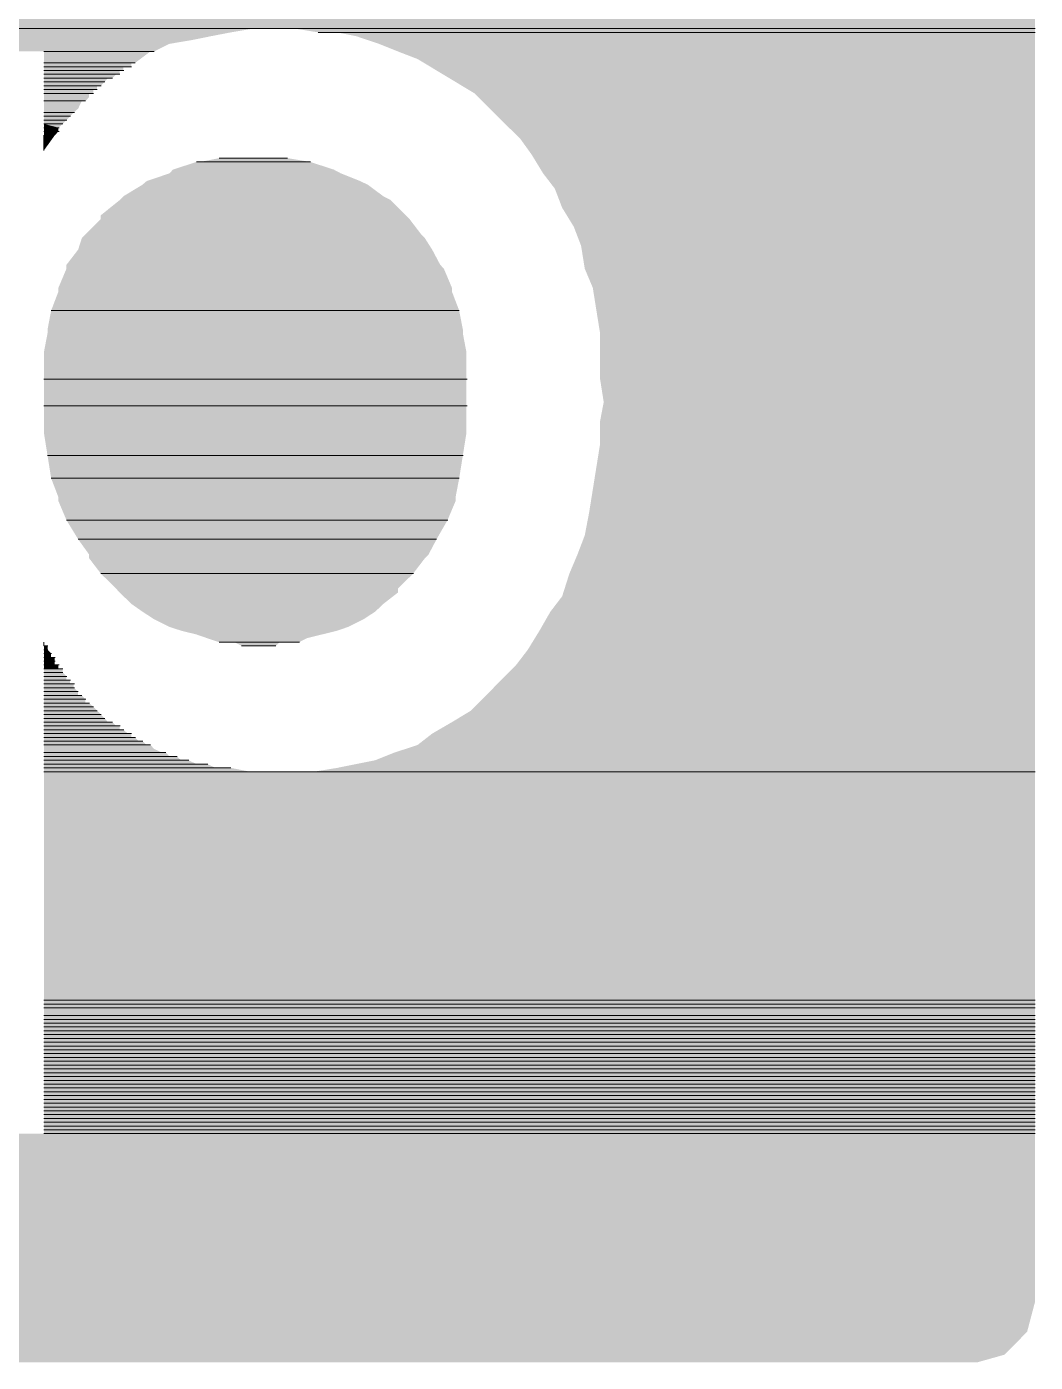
# Model space of a CAD drawing. Header units: inches. Extents: x 0.9 to 46, y 0.8 to 32.4.
# Drawn here: x 43.692 to 44.133, y 24.033 to 24.617 of the extents above; entities that cross this region are included whole.
import ezdxf

# ---------------------------------------------------------------- set-up
doc = ezdxf.new("R2010")
doc.units = ezdxf.units.IN
doc.header["$MEASUREMENT"] = 0
doc.layers.add('PDF_Geometry', color=7, linetype='Continuous')
doc.layers.add('PDF_Solid Fills', color=7, linetype='Continuous')

msp = doc.modelspace()

# ---------------------------------------------------------------- linework, layer by layer
at = {"layer": 'PDF_Geometry', "lineweight": 20}
for points in [[(43.45078, 24.61621), (43.79078, 24.61621)], [(43.45078, 24.61621), (43.79919, 24.61621), (43.7909, 24.61621)], [(43.79919, 24.61621), (44.13261, 24.61621)], [(43.79919, 24.61621), (44.13252, 24.61621)], [(43.81929, 24.61455), (44.13261, 24.61455)], [(43.81929, 24.61455), (44.13263, 24.61455)], [(43.69933, 24.60622), (43.74599, 24.60622)], [(43.69933, 24.60622), (43.74751, 24.60622), (43.74591, 24.60622)], [(43.69933, 24.60121), (43.73767, 24.60121)], [(43.69933, 24.60121), (43.73921, 24.60121), (43.73762, 24.60121)], [(43.69933, 24.60121), (43.73767, 24.60121)], [(43.69933, 24.60121), (43.73767, 24.60121)], [(43.69933, 24.59955), (43.73767, 24.59955)], [(43.69933, 24.59955), (43.73767, 24.59955)], [(43.69933, 24.59955), (43.736, 24.59955)], [(43.69933, 24.59955), (43.73762, 24.59955), (43.73602, 24.59955)], [(43.69933, 24.59955), (43.736, 24.59955)], [(43.69933, 24.59955), (43.736, 24.59955)], [(43.69933, 24.59955), (43.736, 24.59955)], [(43.69933, 24.59955), (43.736, 24.59955)], [(43.69933, 24.59955), (43.73433, 24.59955)], [(43.69933, 24.59955), (43.73602, 24.59955), (43.73411, 24.59955)], [(43.69933, 24.59789), (43.73433, 24.59789)], [(43.69933, 24.59789), (43.73433, 24.59789)], [(43.69933, 24.59789), (43.73267, 24.59789)], [(43.69933, 24.59789), (43.73411, 24.59789), (43.73251, 24.59789)], [(43.69933, 24.59789), (43.73267, 24.59789)], [(43.69933, 24.59789), (43.73267, 24.59789)], [(43.69933, 24.59789), (43.73267, 24.59789)], [(43.69933, 24.59789), (43.73267, 24.59789)], [(43.69933, 24.59624), (43.731, 24.59624)], [(43.69933, 24.59624), (43.73251, 24.59624), (43.73091, 24.59624)], [(43.69933, 24.59624), (43.731, 24.59624)], [(43.69933, 24.59624), (43.731, 24.59624)], [(43.69933, 24.59624), (43.731, 24.59624)], [(43.69933, 24.59624), (43.731, 24.59624)], [(43.69933, 24.59624), (43.731, 24.59624)], [(43.69933, 24.59624), (43.731, 24.59624)], [(43.69933, 24.59454), (43.72767, 24.59454)], [(43.69933, 24.59454), (43.72932, 24.59454), (43.72741, 24.59454)], [(43.69933, 24.59454), (43.72767, 24.59454)], [(43.69933, 24.59454), (43.72767, 24.59454)], [(43.69933, 24.59289), (43.726, 24.59289)], [(43.69933, 24.59289), (43.726, 24.59289)], [(43.69933, 24.59123), (43.72433, 24.59123)], [(43.69933, 24.59123), (43.72433, 24.59123)], [(43.69933, 24.59123), (43.72266, 24.59123)], [(43.69933, 24.59123), (43.72422, 24.59123), (43.72262, 24.59123)], [(43.69933, 24.58957), (43.721, 24.58957)], [(43.69933, 24.58957), (43.72262, 24.58957), (43.72103, 24.58957)], [(43.69933, 24.58788), (43.71933, 24.58788)], [(43.69933, 24.58788), (43.72103, 24.58788), (43.71911, 24.58788)], [(43.69933, 24.58456), (43.71599, 24.58456)], [(43.69933, 24.58456), (43.71751, 24.58456), (43.71592, 24.58456)], [(43.69933, 24.57955), (43.71267, 24.57955)], [(43.69933, 24.57955), (43.71267, 24.57955)], [(43.69933, 24.57789), (43.711, 24.57789)], [(43.69933, 24.57789), (43.711, 24.57789)], [(43.69933, 24.57623), (43.70934, 24.57623)], [(43.69933, 24.57623), (43.70934, 24.57623)], [(43.69933, 24.57623), (43.70934, 24.57623)], [(43.69933, 24.57623), (43.70934, 24.57623)], [(43.69933, 24.57454), (43.70767, 24.57454)], [(43.69933, 24.57454), (43.70767, 24.57454)], [(43.69933, 24.57454), (43.70767, 24.57454)], [(43.69933, 24.57454), (43.70767, 24.57454)], [(43.69933, 24.57288), (43.706, 24.57288)], [(43.69933, 24.57288), (43.706, 24.57288)], [(43.69933, 24.57122), (43.706, 24.57122)], [(43.69933, 24.57122), (43.706, 24.57122)], [(43.69933, 24.56289), (43.69933, 24.56956)], [(43.76761, 24.55788), (43.76601, 24.55788), (43.81579, 24.55788)], [(43.76761, 24.55788), (43.81594, 24.55788)], [(43.77909, 24.55954), (43.7759, 24.55954), (43.80589, 24.55954)], [(43.78579, 24.55954), (43.77909, 24.55954), (43.8043, 24.55954)], [(43.77909, 24.55954), (43.80589, 24.55954)], [(43.78579, 24.55954), (43.79579, 24.55954)], [(43.78579, 24.55954), (43.8043, 24.55954)], [(43.70252, 24.49289), (43.88084, 24.49289)], [(43.70252, 24.49289), (43.88084, 24.49289)], [(43.69933, 24.4629), (43.88433, 24.4629)], [(43.69933, 24.4629), (43.88433, 24.4629)], [(43.69933, 24.45122), (43.88433, 24.45122)], [(43.69933, 24.45122), (43.88433, 24.45122)], [(43.70093, 24.42956), (43.88259, 24.42956)], [(43.70093, 24.42956), (43.88259, 24.42956)], [(43.70252, 24.41954), (43.88084, 24.41954)], [(43.70252, 24.41954), (43.88084, 24.41954)], [(43.70922, 24.40123), (43.87588, 24.40123)], [(43.70922, 24.40123), (43.87588, 24.40123)], [(43.71432, 24.39287), (43.87099, 24.39287)], [(43.71432, 24.39287), (43.87099, 24.39287)], [(43.72422, 24.3779), (43.86089, 24.3779)], [(43.72422, 24.3779), (43.86089, 24.3779)], [(43.69933, 24.34622), (43.69933, 24.34789)], [(43.69933, 24.34622), (43.69933, 24.34789)], [(43.7759, 24.34788), (43.80238, 24.34788)], [(43.7759, 24.34788), (43.811, 24.34788), (43.80238, 24.34788)], [(43.69933, 24.34622), (43.701, 24.34622)], [(43.69933, 24.34622), (43.701, 24.34622)], [(43.69933, 24.34622), (43.701, 24.34622)], [(43.69933, 24.34622), (43.701, 24.34622)], [(43.69933, 24.34622), (43.701, 24.34622)], [(43.69933, 24.34622), (43.701, 24.34622)], [(43.69933, 24.34622), (43.701, 24.34622)], [(43.69933, 24.34622), (43.701, 24.34622)], [(43.69933, 24.34622), (43.701, 24.34622)], [(43.69933, 24.34622), (43.701, 24.34622)], [(43.69933, 24.34456), (43.701, 24.34456)], [(43.69933, 24.34456), (43.701, 24.34456)], [(43.69933, 24.34456), (43.701, 24.34456)], [(43.69933, 24.34456), (43.701, 24.34456)], [(43.69933, 24.34456), (43.701, 24.34456)], [(43.69933, 24.34456), (43.701, 24.34456)], [(43.69933, 24.34456), (43.701, 24.34456)], [(43.69933, 24.34456), (43.701, 24.34456)], [(43.69933, 24.3429), (43.70267, 24.3429)], [(43.69933, 24.3429), (43.70267, 24.3429)], [(43.69933, 24.3429), (43.70267, 24.3429)], [(43.69933, 24.3429), (43.70267, 24.3429)], [(43.69933, 24.3429), (43.70267, 24.3429)], [(43.69933, 24.3429), (43.70267, 24.3429)], [(43.69933, 24.3429), (43.70267, 24.3429)], [(43.69933, 24.3429), (43.70267, 24.3429)], [(43.69933, 24.34121), (43.70267, 24.34121)], [(43.69933, 24.34121), (43.70267, 24.34121)], [(43.69933, 24.34121), (43.70433, 24.34121)], [(43.69933, 24.34121), (43.70412, 24.34121)], [(43.69933, 24.34121), (43.70433, 24.34121)], [(43.69933, 24.34121), (43.70433, 24.34121)], [(43.78579, 24.34622), (43.796, 24.34622)], [(43.78579, 24.34622), (43.80079, 24.34622), (43.796, 24.34622)], [(43.7893, 24.34622), (43.796, 24.34622), (43.79249, 24.34622)], [(43.69933, 24.33955), (43.70433, 24.33955)], [(43.69933, 24.33955), (43.70433, 24.33955)], [(43.69933, 24.33955), (43.70433, 24.33955)], [(43.69933, 24.33955), (43.70433, 24.33955)], [(43.69933, 24.33955), (43.70433, 24.33955)], [(43.69933, 24.33955), (43.70433, 24.33955)], [(43.69933, 24.33789), (43.706, 24.33789)], [(43.69933, 24.33789), (43.70571, 24.33789)], [(43.69933, 24.33789), (43.706, 24.33789)], [(43.69933, 24.33789), (43.706, 24.33789)], [(43.69933, 24.33789), (43.706, 24.33789)], [(43.69933, 24.33789), (43.706, 24.33789)], [(43.69933, 24.33623), (43.706, 24.33623)], [(43.69933, 24.33623), (43.706, 24.33623)], [(43.69933, 24.33623), (43.70767, 24.33623)], [(43.69933, 24.33623), (43.70762, 24.33623)], [(43.69933, 24.33454), (43.70767, 24.33454)], [(43.69933, 24.33454), (43.70767, 24.33454)], [(43.69933, 24.33454), (43.70767, 24.33454)], [(43.69933, 24.33454), (43.70767, 24.33454)], [(43.69933, 24.33289), (43.70934, 24.33289)], [(43.69933, 24.33289), (43.70934, 24.33289)], [(43.69933, 24.33289), (43.70934, 24.33289)], [(43.69933, 24.33289), (43.70934, 24.33289)], [(43.69933, 24.33123), (43.70934, 24.33123)], [(43.69933, 24.33123), (43.70934, 24.33123)], [(43.69933, 24.33123), (43.711, 24.33123)], [(43.69933, 24.33123), (43.71081, 24.33123)], [(43.69933, 24.33123), (43.711, 24.33123)], [(43.69933, 24.33123), (43.711, 24.33123)], [(43.69933, 24.32957), (43.71267, 24.32957)], [(43.69933, 24.32957), (43.71241, 24.32957)], [(43.69933, 24.32788), (43.71267, 24.32788)], [(43.69933, 24.32788), (43.71267, 24.32788)], [(43.69933, 24.32788), (43.71267, 24.32788)], [(43.69933, 24.32788), (43.71267, 24.32788)], [(43.69933, 24.32622), (43.71434, 24.32622)], [(43.69933, 24.32622), (43.71434, 24.32622)], [(43.69933, 24.32456), (43.71599, 24.32456)], [(43.69933, 24.32456), (43.71592, 24.32456)], [(43.69933, 24.32456), (43.71599, 24.32456)], [(43.69933, 24.32456), (43.71599, 24.32456)], [(43.69933, 24.32456), (43.71599, 24.32456)], [(43.69933, 24.32456), (43.71599, 24.32456)], [(43.69933, 24.3229), (43.71766, 24.3229)], [(43.69933, 24.3229), (43.71766, 24.3229)], [(43.69933, 24.32121), (43.71933, 24.32121)], [(43.69933, 24.32121), (43.71911, 24.32121)], [(43.69933, 24.32121), (43.71933, 24.32121)], [(43.69933, 24.32121), (43.71933, 24.32121)], [(43.69933, 24.31955), (43.721, 24.31955)], [(43.69933, 24.31955), (43.721, 24.31955)], [(43.69933, 24.31789), (43.72266, 24.31789)], [(43.69933, 24.31789), (43.72266, 24.31789)], [(43.69933, 24.31789), (43.72266, 24.31789)], [(43.69933, 24.31789), (43.72266, 24.31789)], [(43.69933, 24.31623), (43.72433, 24.31623)], [(43.69933, 24.31623), (43.72433, 24.31623)], [(43.69933, 24.31454), (43.726, 24.31454)], [(43.69933, 24.31454), (43.726, 24.31454)], [(43.69933, 24.31288), (43.72933, 24.31288)], [(43.69933, 24.31288), (43.72932, 24.31288)], [(43.69933, 24.31288), (43.72933, 24.31288)], [(43.69933, 24.31288), (43.72933, 24.31288)], [(43.69933, 24.31288), (43.72933, 24.31288)], [(43.69933, 24.31288), (43.72933, 24.31288)], [(43.69933, 24.31122), (43.73267, 24.31122)], [(43.69933, 24.31122), (43.73251, 24.31122)], [(43.69933, 24.30956), (43.73433, 24.30956)], [(43.69933, 24.30956), (43.73411, 24.30956)], [(43.69933, 24.30787), (43.736, 24.30787)], [(43.69933, 24.30787), (43.736, 24.30787)], [(43.69933, 24.30787), (43.73767, 24.30787)], [(43.69933, 24.30787), (43.73762, 24.30787)], [(43.69933, 24.30621), (43.73934, 24.30621)], [(43.69933, 24.30621), (43.73921, 24.30621)], [(43.69933, 24.30455), (43.74266, 24.30455)], [(43.69933, 24.30455), (43.7424, 24.30455)], [(43.69933, 24.30289), (43.74433, 24.30289)], [(43.69933, 24.30289), (43.74433, 24.30289)], [(43.69933, 24.30289), (43.74599, 24.30289)], [(43.69933, 24.30289), (43.74591, 24.30289)], [(43.69933, 24.29954), (43.75266, 24.29954)], [(43.69933, 24.29954), (43.75261, 24.29954)], [(43.69933, 24.29954), (43.75266, 24.29954)], [(43.69933, 24.29954), (43.75266, 24.29954)], [(43.69933, 24.29788), (43.75767, 24.29788)], [(43.69933, 24.29788), (43.7574, 24.29788)], [(43.69933, 24.29622), (43.761, 24.29622)], [(43.69933, 24.29622), (43.76091, 24.29622)], [(43.69933, 24.29622), (43.76267, 24.29622)], [(43.69933, 24.29622), (43.7625, 24.29622)], [(43.69933, 24.29457), (43.76934, 24.29457)], [(43.69933, 24.29457), (43.7692, 24.29457)], [(43.69933, 24.29457), (43.77099, 24.29457)], [(43.69933, 24.29457), (43.7708, 24.29457)], [(43.69933, 24.29288), (43.781, 24.29288)], [(43.69933, 24.29288), (43.78101, 24.29288)], [(43.69933, 24.29288), (43.781, 24.29288)], [(43.69933, 24.29288), (43.781, 24.29288)], [(43.69933, 24.29122), (43.78933, 24.29122)], [(43.69933, 24.29122), (43.78933, 24.29122)], [(43.69933, 24.29122), (43.79599, 24.29122)], [(43.69933, 24.29122), (43.796, 24.29122)], [(43.69933, 24.29122), (43.79933, 24.29122)], [(43.69933, 24.29122), (43.79919, 24.29122)], [(43.80908, 24.29122), (43.79919, 24.29122), (44.13261, 24.29122)], [(43.81738, 24.29122), (43.80908, 24.29122), (44.13261, 24.29122)], [(43.80908, 24.29122), (44.13242, 24.29122)], [(43.81738, 24.29122), (44.13238, 24.29122)], [(43.69933, 24.19122), (44.13266, 24.19122)], [(43.69933, 24.19122), (44.13266, 24.19122)], [(43.69933, 24.18957), (44.13266, 24.18957)], [(43.69933, 24.18957), (44.13266, 24.18957)], [(43.69933, 24.18787), (44.13266, 24.18787)], [(43.69933, 24.18787), (44.13266, 24.18787)], [(43.69933, 24.18455), (44.13266, 24.18455)], [(43.69933, 24.18455), (44.13266, 24.18455)], [(43.69933, 24.1829), (44.13266, 24.1829)], [(43.69933, 24.1829), (44.13266, 24.1829)], [(43.69933, 24.18121), (44.13266, 24.18121)], [(43.69933, 24.18121), (44.13266, 24.18121)], [(43.69933, 24.17958), (44.13266, 24.17958)], [(43.69933, 24.17958), (44.13266, 24.17958)], [(43.69933, 24.17789), (44.13266, 24.17789)], [(43.69933, 24.17789), (44.13266, 24.17789)], [(43.69933, 24.17623), (44.13266, 24.17623)], [(43.69933, 24.17623), (44.13266, 24.17623)], [(43.69933, 24.17457), (44.13266, 24.17457)], [(43.69933, 24.17457), (44.13266, 24.17457)], [(43.69933, 24.17291), (44.13266, 24.17291)], [(43.69933, 24.17291), (44.13266, 24.17291)], [(43.69933, 24.17122), (44.13266, 24.17122)], [(43.69933, 24.17122), (44.13266, 24.17122)], [(43.69933, 24.16956), (44.13266, 24.16956)], [(43.69933, 24.16956), (44.13266, 24.16956)], [(43.69933, 24.1679), (44.13266, 24.1679)], [(43.69933, 24.1679), (44.13266, 24.1679)], [(43.69933, 24.16624), (44.13266, 24.16624)], [(43.69933, 24.16624), (44.13266, 24.16624)], [(43.69933, 24.16455), (44.13266, 24.16455)], [(43.69933, 24.16455), (44.13266, 24.16455)], [(43.69933, 24.16289), (44.13266, 24.16289)], [(43.69933, 24.16289), (44.13266, 24.16289)], [(43.69933, 24.16289), (44.13266, 24.16289)], [(43.69933, 24.16289), (44.13266, 24.16289)], [(43.69933, 24.16123), (44.13266, 24.16123)], [(43.69933, 24.16123), (44.13266, 24.16123)], [(43.69933, 24.15957), (44.13266, 24.15957)], [(43.69933, 24.15957), (44.13266, 24.15957)], [(43.69933, 24.15788), (44.13266, 24.15788)], [(43.69933, 24.15788), (44.13266, 24.15788)], [(43.69933, 24.15788), (44.13266, 24.15788)], [(43.69933, 24.15788), (44.13266, 24.15788)], [(43.69933, 24.15622), (44.13266, 24.15622)], [(43.69933, 24.15622), (44.13266, 24.15622)], [(43.69933, 24.15456), (44.13266, 24.15456)], [(43.69933, 24.15456), (44.13266, 24.15456)], [(43.69933, 24.15456), (44.13266, 24.15456)], [(43.69933, 24.15456), (44.13266, 24.15456)], [(43.69933, 24.1529), (44.13266, 24.1529)], [(43.69933, 24.1529), (44.13266, 24.1529)], [(43.69933, 24.15121), (44.13266, 24.15121)], [(43.69933, 24.15121), (44.13266, 24.15121)], [(43.69933, 24.15121), (44.13266, 24.15121)], [(43.69933, 24.15121), (44.13266, 24.15121)], [(43.69933, 24.14956), (44.13266, 24.14956)], [(43.69933, 24.14956), (44.13266, 24.14956)], [(43.69933, 24.14956), (44.13266, 24.14956)], [(43.69933, 24.14956), (44.13266, 24.14956)], [(43.69933, 24.1479), (44.13266, 24.1479)], [(43.69933, 24.1479), (44.13266, 24.1479)], [(43.69933, 24.1479), (44.13266, 24.1479)], [(43.69933, 24.1479), (44.13266, 24.1479)], [(43.69933, 24.14624), (44.13266, 24.14624)], [(43.69933, 24.14624), (44.13266, 24.14624)], [(43.69933, 24.14624), (44.13266, 24.14624)], [(43.69933, 24.14624), (44.13266, 24.14624)], [(43.69933, 24.14455), (44.13266, 24.14455)], [(43.69933, 24.14455), (44.13266, 24.14455)], [(43.69933, 24.14455), (44.13266, 24.14455)], [(43.69933, 24.14455), (44.13266, 24.14455)], [(43.69933, 24.14289), (44.13266, 24.14289)], [(43.69933, 24.14289), (44.13266, 24.14289)], [(43.69933, 24.14289), (44.13266, 24.14289)], [(43.69933, 24.14289), (44.13266, 24.14289)], [(43.69933, 24.14289), (44.13266, 24.14289)], [(43.69933, 24.14289), (44.13266, 24.14289)], [(43.69933, 24.14123), (44.13266, 24.14123)], [(43.69933, 24.14123), (44.13266, 24.14123)], [(43.69933, 24.14123), (44.13266, 24.14123)], [(43.69933, 24.14123), (44.13266, 24.14123)], [(43.69933, 24.14123), (44.13266, 24.14123)], [(43.69933, 24.14123), (44.13266, 24.14123)], [(43.69933, 24.13957), (44.13266, 24.13957)], [(43.69933, 24.13957), (44.13266, 24.13957)], [(43.69933, 24.13957), (44.13266, 24.13957)], [(43.69933, 24.13957), (44.13266, 24.13957)], [(43.69933, 24.13957), (44.13266, 24.13957)], [(43.69933, 24.13957), (44.13266, 24.13957)], [(43.69933, 24.13788), (44.13266, 24.13788)], [(43.69933, 24.13788), (44.13266, 24.13788)], [(43.69933, 24.13788), (44.13266, 24.13788)], [(43.69933, 24.13788), (44.13266, 24.13788)], [(43.69933, 24.13788), (44.13266, 24.13788)], [(43.69933, 24.13788), (44.13266, 24.13788)], [(43.69933, 24.13622), (44.13266, 24.13622)], [(43.69933, 24.13622), (44.13266, 24.13622)], [(43.69933, 24.13622), (44.13266, 24.13622)], [(43.69933, 24.13622), (44.13266, 24.13622)], [(43.69933, 24.13622), (44.13266, 24.13622)], [(43.69933, 24.13622), (44.13266, 24.13622)], [(43.69933, 24.13622), (44.13266, 24.13622)], [(43.69933, 24.13622), (44.13266, 24.13622)], [(43.69933, 24.13622), (44.13266, 24.13622)], [(43.69933, 24.13622), (44.13266, 24.13622)], [(43.69933, 24.13456), (44.13266, 24.13456)], [(43.69933, 24.13456), (44.13266, 24.13456)], [(43.69933, 24.13456), (44.13266, 24.13456)], [(43.69933, 24.13456), (44.13266, 24.13456)], [(43.69933, 24.13456), (44.13266, 24.13456)], [(43.69933, 24.13456), (44.13266, 24.13456)], [(43.69933, 24.13456), (44.13266, 24.13456)], [(43.69933, 24.13456), (44.13266, 24.13456)], [(43.69933, 24.13456), (44.13266, 24.13456)], [(43.69933, 24.13456), (44.13266, 24.13456)], [(43.69933, 24.13456), (44.13266, 24.13456)], [(43.69933, 24.13456), (44.13266, 24.13456)], [(43.69933, 24.13456), (44.13266, 24.13456)], [(43.69933, 24.13456), (44.13266, 24.13456)], [(43.69933, 24.1329), (44.13266, 24.1329)], [(43.69933, 24.1329), (44.13266, 24.1329)], [(43.69933, 24.1329), (44.13266, 24.1329)], [(43.69933, 24.1329), (44.13266, 24.1329)], [(43.69933, 24.1329), (44.13266, 24.1329)], [(43.69933, 24.1329), (44.13266, 24.1329)], [(43.69933, 24.1329), (44.13266, 24.1329)], [(43.69933, 24.1329), (44.13266, 24.1329)], [(43.69933, 24.1329), (44.13266, 24.1329)], [(43.69933, 24.1329), (44.13266, 24.1329)], [(43.69933, 24.1329), (44.13266, 24.1329)], [(43.69933, 24.1329), (44.13266, 24.1329)], [(43.69933, 24.1329), (44.13266, 24.1329)], [(43.69933, 24.1329), (44.13266, 24.1329)], [(43.69933, 24.1329), (44.13266, 24.1329)], [(43.69933, 24.1329), (44.13266, 24.1329)], [(43.69933, 24.1329), (44.13266, 24.1329)], [(43.69933, 24.1329), (44.13266, 24.1329)], [(43.69933, 24.1329), (44.13266, 24.1329)], [(43.69933, 24.1329), (44.13266, 24.1329)], [(43.69933, 24.1329), (44.13266, 24.1329)], [(43.69933, 24.1329), (44.13266, 24.1329)], [(43.69933, 24.1329), (44.13266, 24.1329)], [(43.69933, 24.1329), (44.13266, 24.1329)], [(43.69933, 24.1329), (44.13266, 24.1329)], [(43.69933, 24.1329), (44.13266, 24.1329)]]:
    msp.add_lwpolyline(points, close=True, dxfattribs=at)
at = {"layer": 'PDF_Solid Fills', "color": 251, "lineweight": 20, "true_color": 0x4d4d4d, "transparency": 33554559}
for points in [[(43.45078, 24.68956), (43.45078, 24.61621), (44.13261, 24.61621)], [(43.45078, 24.68956), (44.13261, 24.68956), (44.13261, 24.61621)], [(43.45078, 24.61621), (43.45078, 24.61455), (43.78101, 24.61455)], [(43.45078, 24.61621), (43.7909, 24.61621), (43.78101, 24.61455)], [(43.80908, 24.61621), (43.81929, 24.61455), (44.13261, 24.61455)], [(43.80908, 24.61621), (44.13261, 24.61621), (44.13261, 24.61455)], [(43.45078, 24.61455), (43.45078, 24.61289), (43.77239, 24.61289)], [(43.45078, 24.61455), (43.78101, 24.61455), (43.77239, 24.61289)], [(43.45078, 24.61289), (43.45078, 24.6112), (43.7641, 24.6112)], [(43.45078, 24.61289), (43.77239, 24.61289), (43.7641, 24.6112)], [(43.45078, 24.6112), (43.45078, 24.60954), (43.75421, 24.60954)], [(43.45078, 24.6112), (43.7641, 24.6112), (43.75421, 24.60954)], [(43.45078, 24.60954), (43.45078, 24.60622), (43.74751, 24.60622)], [(43.45078, 24.60954), (43.75421, 24.60954), (43.74751, 24.60622)], [(43.82759, 24.61455), (43.83589, 24.61289), (44.13261, 24.61289)], [(43.82759, 24.61455), (44.13261, 24.61455), (44.13261, 24.61289)], [(43.83589, 24.61289), (43.84578, 24.60954), (44.13261, 24.60954)], [(43.83589, 24.61289), (44.13261, 24.61289), (44.13261, 24.60954)], [(43.84578, 24.60954), (43.85407, 24.60622), (44.13261, 24.60622)], [(43.84578, 24.60954), (44.13261, 24.60954), (44.13261, 24.60622)], [(43.69933, 24.60622), (43.69933, 24.60121), (43.73921, 24.60121)], [(43.69933, 24.60622), (43.74591, 24.60622), (43.73921, 24.60121)], [(43.85407, 24.60622), (43.86268, 24.6029), (44.13261, 24.6029)], [(43.85407, 24.60622), (44.13261, 24.60622), (44.13261, 24.6029)], [(43.69933, 24.60121), (43.69933, 24.59955), (43.73762, 24.59955)], [(43.69933, 24.60121), (43.73762, 24.60121), (43.73762, 24.59955)], [(43.69933, 24.59955), (43.69933, 24.59789), (43.73411, 24.59789)], [(43.69933, 24.59955), (43.73411, 24.59955), (43.73411, 24.59789)], [(43.69933, 24.59789), (43.69933, 24.59624), (43.73251, 24.59624)], [(43.69933, 24.59789), (43.73251, 24.59789), (43.73251, 24.59624)], [(43.86268, 24.6029), (43.87098, 24.59789), (44.13261, 24.59789)], [(43.86268, 24.6029), (44.13261, 24.6029), (44.13261, 24.59789)], [(43.87098, 24.59789), (43.87928, 24.59289), (44.13261, 24.59289)], [(43.87098, 24.59789), (44.13261, 24.59789), (44.13261, 24.59289)], [(43.69933, 24.59624), (43.69933, 24.59454), (43.72932, 24.59454)], [(43.69933, 24.59624), (43.73091, 24.59624), (43.72932, 24.59454)], [(43.69933, 24.59454), (43.69933, 24.59289), (43.72581, 24.59289)], [(43.69933, 24.59454), (43.72741, 24.59454), (43.72581, 24.59289)], [(43.69933, 24.59289), (43.69933, 24.59123), (43.72422, 24.59123)], [(43.69933, 24.59289), (43.72581, 24.59289), (43.72422, 24.59123)], [(43.87928, 24.59289), (43.88757, 24.58788), (44.13261, 24.58788)], [(43.87928, 24.59289), (44.13261, 24.59289), (44.13261, 24.58788)], [(43.69933, 24.59123), (43.69933, 24.58957), (43.72262, 24.58957)], [(43.69933, 24.59123), (43.72262, 24.59123), (43.72262, 24.58957)], [(43.69933, 24.58957), (43.69933, 24.58788), (43.72103, 24.58788)], [(43.69933, 24.58957), (43.72103, 24.58957), (43.72103, 24.58788)], [(43.69933, 24.58788), (43.69933, 24.58622), (43.71911, 24.58622)], [(43.69933, 24.58788), (43.71911, 24.58788), (43.71911, 24.58622)], [(43.69933, 24.58622), (43.69933, 24.58456), (43.71751, 24.58456)], [(43.69933, 24.58622), (43.71911, 24.58622), (43.71751, 24.58456)], [(43.88757, 24.58788), (43.89427, 24.58121), (44.13261, 24.58121)], [(43.88757, 24.58788), (44.13261, 24.58788), (44.13261, 24.58121)], [(43.69933, 24.58456), (43.69933, 24.58121), (43.71432, 24.58121)], [(43.69933, 24.58456), (43.71592, 24.58456), (43.71432, 24.58121)], [(43.69933, 24.58121), (43.69933, 24.57955), (43.71241, 24.57955)], [(43.69933, 24.58121), (43.71432, 24.58121), (43.71241, 24.57955)], [(43.89427, 24.58121), (43.90097, 24.57454), (44.13261, 24.57454)], [(43.89427, 24.58121), (44.13261, 24.58121), (44.13261, 24.57454)], [(43.69933, 24.57955), (43.69933, 24.57789), (43.71081, 24.57789)], [(43.69933, 24.57955), (43.71241, 24.57955), (43.71081, 24.57789)], [(43.69933, 24.57789), (43.69933, 24.57623), (43.70922, 24.57623)], [(43.69933, 24.57789), (43.71081, 24.57789), (43.70922, 24.57623)], [(43.69933, 24.57623), (43.69933, 24.57454), (43.70762, 24.57454)], [(43.69933, 24.57623), (43.70922, 24.57623), (43.70762, 24.57454)], [(43.69933, 24.57454), (43.69933, 24.57288), (43.70571, 24.57288)], [(43.69933, 24.57454), (43.70762, 24.57454), (43.70571, 24.57288)], [(43.90097, 24.57454), (43.90767, 24.56787), (44.13261, 24.56787)], [(43.90097, 24.57454), (44.13261, 24.57454), (44.13261, 24.56787)], [(43.69933, 24.57288), (43.69933, 24.57122), (43.70571, 24.57122)], [(43.69933, 24.57288), (43.70571, 24.57288), (43.70571, 24.57122)], [(43.69933, 24.57122), (43.69933, 24.56956), (43.70412, 24.56956)], [(43.69933, 24.57122), (43.70571, 24.57122), (43.70412, 24.56956)], [(43.69933, 24.56956), (43.70412, 24.56956), (43.69933, 24.56289)], [(43.90767, 24.56787), (43.91246, 24.56123), (44.13261, 24.56123)], [(43.90767, 24.56787), (44.13261, 24.56787), (44.13261, 24.56123)], [(43.76601, 24.55788), (43.7558, 24.55457), (43.82599, 24.55457)], [(43.76601, 24.55788), (43.81579, 24.55788), (43.82599, 24.55457)], [(43.7759, 24.55954), (43.76761, 24.55788), (43.81579, 24.55788)], [(43.7759, 24.55954), (43.80589, 24.55954), (43.81579, 24.55788)], [(43.91246, 24.56123), (43.91756, 24.55288), (44.13261, 24.55288)], [(43.91246, 24.56123), (44.13261, 24.56123), (44.13261, 24.55288)], [(43.75421, 24.55288), (43.74432, 24.54956), (43.83748, 24.54956)], [(43.7558, 24.55457), (43.75421, 24.55288), (43.82918, 24.55288)], [(43.75421, 24.55288), (43.82918, 24.55288), (43.83748, 24.54956)], [(43.7558, 24.55457), (43.82599, 24.55457), (43.82918, 24.55288)], [(43.91756, 24.55288), (43.92267, 24.54621), (44.13261, 24.54621)], [(43.91756, 24.55288), (44.13261, 24.55288), (44.13261, 24.54621)], [(43.7424, 24.5479), (43.73411, 24.54289), (43.84769, 24.54289)], [(43.74432, 24.54956), (43.7424, 24.5479), (43.84099, 24.5479)], [(43.7424, 24.5479), (43.84099, 24.5479), (43.84769, 24.54289)], [(43.74432, 24.54956), (43.83748, 24.54956), (43.84099, 24.5479)], [(43.92267, 24.54621), (43.92586, 24.53788), (44.13261, 24.53788)], [(43.92267, 24.54621), (44.13261, 24.54621), (44.13261, 24.53788)], [(43.73251, 24.54123), (43.72422, 24.53456), (43.85758, 24.53456)], [(43.73411, 24.54289), (43.73251, 24.54123), (43.85088, 24.54123)], [(43.73251, 24.54123), (43.85088, 24.54123), (43.85758, 24.53456)], [(43.73411, 24.54289), (43.84769, 24.54289), (43.85088, 24.54123)], [(43.72422, 24.53456), (43.72422, 24.53287), (43.85918, 24.53287)], [(43.72422, 24.53456), (43.85758, 24.53456), (43.85918, 24.53287)], [(43.92586, 24.53788), (43.93096, 24.52955), (44.13261, 24.52955)], [(43.92586, 24.53788), (44.13261, 24.53788), (44.13261, 24.52955)], [(43.72422, 24.53287), (43.71751, 24.5262), (43.86428, 24.5262)], [(43.72422, 24.53287), (43.85918, 24.53287), (43.86428, 24.5262)], [(43.93096, 24.52955), (43.93415, 24.52122), (44.13261, 24.52122)], [(43.93096, 24.52955), (44.13261, 24.52955), (44.13261, 24.52122)], [(43.71592, 24.52454), (43.71432, 24.51953), (43.86907, 24.51953)], [(43.71751, 24.5262), (43.71592, 24.52454), (43.86588, 24.52454)], [(43.71592, 24.52454), (43.86588, 24.52454), (43.86907, 24.51953)], [(43.71751, 24.5262), (43.86428, 24.5262), (43.86588, 24.52454)], [(43.71432, 24.51953), (43.70922, 24.5129), (43.87258, 24.5129)], [(43.71432, 24.51953), (43.86907, 24.51953), (43.87258, 24.5129)], [(43.93415, 24.52122), (43.93575, 24.51121), (44.13261, 24.51121)], [(43.93415, 24.52122), (44.13261, 24.52122), (44.13261, 24.51121)], [(43.70922, 24.51121), (43.70571, 24.50288), (43.87768, 24.50288)], [(43.70922, 24.5129), (43.70922, 24.51121), (43.87417, 24.51121)], [(43.70922, 24.5129), (43.87258, 24.5129), (43.87417, 24.51121)], [(43.70922, 24.51121), (43.87417, 24.51121), (43.87768, 24.50288)], [(43.93575, 24.51121), (43.93926, 24.50288), (44.13261, 24.50288)], [(43.93575, 24.51121), (44.13261, 24.51121), (44.13261, 24.50288)], [(43.70571, 24.50122), (43.70252, 24.49289), (43.88087, 24.49289)], [(43.70571, 24.50288), (43.70571, 24.50122), (43.87768, 24.50122)], [(43.70571, 24.50288), (43.87768, 24.50288), (43.87768, 24.50122)], [(43.70571, 24.50122), (43.87768, 24.50122), (43.88087, 24.49289)], [(43.93926, 24.50288), (43.94085, 24.49289), (44.13261, 24.49289)], [(43.93926, 24.50288), (44.13261, 24.50288), (44.13261, 24.49289)], [(43.70252, 24.49289), (43.70093, 24.48457), (43.88247, 24.48457)], [(43.70252, 24.49289), (43.88087, 24.49289), (43.88247, 24.48457)], [(43.94085, 24.49289), (43.94245, 24.48291), (44.13261, 24.48291)], [(43.94085, 24.49289), (44.13261, 24.49289), (44.13261, 24.48291)], [(43.70093, 24.48291), (43.69933, 24.47455), (43.88406, 24.47455)], [(43.70093, 24.48457), (43.70093, 24.48291), (43.88247, 24.48291)], [(43.70093, 24.48457), (43.88247, 24.48457), (43.88247, 24.48291)], [(43.70093, 24.48291), (43.88247, 24.48291), (43.88406, 24.47455)], [(43.94245, 24.48291), (43.94245, 24.47289), (44.13261, 24.47289)], [(43.94245, 24.48291), (44.13261, 24.48291), (44.13261, 24.47289)], [(43.69933, 24.47455), (43.69933, 24.47289), (43.88406, 24.47289)], [(43.69933, 24.47455), (43.88406, 24.47455), (43.88406, 24.47289)], [(43.69933, 24.47289), (43.69933, 24.4629), (43.88406, 24.4629)], [(43.69933, 24.47289), (43.88406, 24.47289), (43.88406, 24.4629)], [(43.94245, 24.47289), (43.94245, 24.4629), (44.13261, 24.4629)], [(43.94245, 24.47289), (44.13261, 24.47289), (44.13261, 24.4629)], [(43.69933, 24.4629), (43.69933, 24.45122), (43.88406, 24.45122)], [(43.69933, 24.4629), (43.88406, 24.4629), (43.88406, 24.45122)], [(43.94245, 24.4629), (43.94404, 24.45288), (44.13261, 24.45288)], [(43.94245, 24.4629), (44.13261, 24.4629), (44.13261, 24.45288)], [(43.94404, 24.45288), (43.94245, 24.44456), (44.13261, 24.44456)], [(43.94404, 24.45288), (44.13261, 24.45288), (44.13261, 24.44456)], [(43.69933, 24.45122), (43.69933, 24.44121), (43.88406, 24.44121)], [(43.69933, 24.45122), (43.88406, 24.45122), (43.88406, 24.44121)], [(43.69933, 24.44121), (43.69933, 24.43955), (43.88406, 24.43955)], [(43.69933, 24.44121), (43.88406, 24.44121), (43.88406, 24.43955)], [(43.94245, 24.44456), (43.94245, 24.43454), (44.13261, 24.43454)], [(43.94245, 24.44456), (44.13261, 24.44456), (44.13261, 24.43454)], [(43.69933, 24.43955), (43.70093, 24.42956), (43.88247, 24.42956)], [(43.69933, 24.43955), (43.88406, 24.43955), (43.88247, 24.42956)], [(43.94245, 24.43454), (43.94085, 24.42455), (44.13261, 24.42455)], [(43.94245, 24.43454), (44.13261, 24.43454), (44.13261, 24.42455)], [(43.70093, 24.42956), (43.70252, 24.41954), (43.88087, 24.41954)], [(43.70093, 24.42956), (43.88247, 24.42956), (43.88087, 24.41954)], [(43.94085, 24.42455), (43.93926, 24.41456), (44.13261, 24.41456)], [(43.94085, 24.42455), (44.13261, 24.42455), (44.13261, 24.41456)], [(43.70252, 24.41954), (43.70571, 24.41121), (43.87928, 24.41121)], [(43.70252, 24.41954), (43.88087, 24.41954), (43.87928, 24.41121)], [(43.70571, 24.41121), (43.70571, 24.40955), (43.87928, 24.40955)], [(43.70571, 24.41121), (43.87928, 24.41121), (43.87928, 24.40955)], [(43.93926, 24.41456), (43.93766, 24.40455), (44.13261, 24.40455)], [(43.93926, 24.41456), (44.13261, 24.41456), (44.13261, 24.40455)], [(43.70571, 24.40955), (43.70922, 24.40123), (43.87577, 24.40123)], [(43.70571, 24.40955), (43.87928, 24.40955), (43.87577, 24.40123)], [(43.70922, 24.40123), (43.71432, 24.39287), (43.87098, 24.39287)], [(43.70922, 24.40123), (43.87577, 24.40123), (43.87098, 24.39287)], [(43.93766, 24.40455), (43.93575, 24.39456), (44.13261, 24.39456)], [(43.93766, 24.40455), (44.13261, 24.40455), (44.13261, 24.39456)], [(43.93575, 24.39456), (43.93256, 24.3862), (44.13261, 24.3862)], [(43.93575, 24.39456), (44.13261, 24.39456), (44.13261, 24.3862)], [(43.71432, 24.39287), (43.71911, 24.3862), (43.86747, 24.3862)], [(43.71432, 24.39287), (43.87098, 24.39287), (43.86747, 24.3862)], [(43.71911, 24.3862), (43.71911, 24.38457), (43.86588, 24.38457)], [(43.71911, 24.3862), (43.86747, 24.3862), (43.86588, 24.38457)], [(43.71911, 24.38457), (43.72422, 24.3779), (43.86077, 24.3779)], [(43.71911, 24.38457), (43.86588, 24.38457), (43.86077, 24.3779)], [(43.93256, 24.3862), (43.92905, 24.3779), (44.13261, 24.3779)], [(43.93256, 24.3862), (44.13261, 24.3862), (44.13261, 24.3779)], [(43.72422, 24.3779), (43.73091, 24.37124), (43.85407, 24.37124)], [(43.72422, 24.3779), (43.86077, 24.3779), (43.85407, 24.37124)], [(43.92905, 24.3779), (43.92586, 24.36789), (44.13261, 24.36789)], [(43.92905, 24.3779), (44.13261, 24.3779), (44.13261, 24.36789)], [(43.73091, 24.37124), (43.73251, 24.36955), (43.85407, 24.36955)], [(43.73091, 24.37124), (43.85407, 24.37124), (43.85407, 24.36955)], [(43.73251, 24.36955), (43.73762, 24.36457), (43.84769, 24.36457)], [(43.73251, 24.36955), (43.85407, 24.36955), (43.84769, 24.36457)], [(43.73762, 24.36457), (43.7424, 24.36122), (43.84418, 24.36122)], [(43.73762, 24.36457), (43.84769, 24.36457), (43.84418, 24.36122)], [(43.92586, 24.36789), (43.92075, 24.36122), (44.13261, 24.36122)], [(43.92586, 24.36789), (44.13261, 24.36789), (44.13261, 24.36122)], [(43.7424, 24.36122), (43.74751, 24.3579), (43.83908, 24.3579)], [(43.7424, 24.36122), (43.84418, 24.36122), (43.83908, 24.3579)], [(43.92075, 24.36122), (43.91597, 24.35289), (44.13261, 24.35289)], [(43.92075, 24.36122), (44.13261, 24.36122), (44.13261, 24.35289)], [(43.74751, 24.3579), (43.75421, 24.35455), (43.83237, 24.35455)], [(43.74751, 24.3579), (43.83908, 24.3579), (43.83237, 24.35455)], [(43.75421, 24.35455), (43.75931, 24.35289), (43.82759, 24.35289)], [(43.75421, 24.35455), (43.83237, 24.35455), (43.82759, 24.35289)], [(43.75931, 24.35289), (43.76601, 24.35123), (43.82089, 24.35123)], [(43.75931, 24.35289), (43.82759, 24.35289), (43.82089, 24.35123)], [(43.91597, 24.35289), (43.91086, 24.34456), (44.13261, 24.34456)], [(43.91597, 24.35289), (44.13261, 24.35289), (44.13261, 24.34456)], [(43.76601, 24.35123), (43.7708, 24.34957), (43.81419, 24.34957)], [(43.76601, 24.35123), (43.82089, 24.35123), (43.81419, 24.34957)], [(43.7708, 24.34957), (43.7759, 24.34788), (43.811, 24.34788)], [(43.7708, 24.34957), (43.81419, 24.34957), (43.811, 24.34788)], [(43.7826, 24.34788), (43.78579, 24.34622), (43.80079, 24.34622)], [(43.7826, 24.34788), (43.80238, 24.34788), (43.80079, 24.34622)], [(43.69933, 24.34622), (43.69933, 24.34456), (43.70093, 24.34456)], [(43.69933, 24.34622), (43.70093, 24.34622), (43.70093, 24.34456)], [(43.69933, 24.34456), (43.69933, 24.3429), (43.70252, 24.3429)], [(43.69933, 24.34456), (43.70093, 24.34456), (43.70252, 24.3429)], [(43.69933, 24.3429), (43.69933, 24.34121), (43.70252, 24.34121)], [(43.69933, 24.3429), (43.70252, 24.3429), (43.70252, 24.34121)], [(43.69933, 24.34121), (43.69933, 24.33955), (43.70412, 24.33955)], [(43.69933, 24.34121), (43.70412, 24.34121), (43.70412, 24.33955)], [(43.91086, 24.34456), (43.90576, 24.33789), (44.13261, 24.33789)], [(43.91086, 24.34456), (44.13261, 24.34456), (44.13261, 24.33789)], [(43.69933, 24.33955), (43.69933, 24.33789), (43.70412, 24.33789)], [(43.69933, 24.33955), (43.70412, 24.33955), (43.70412, 24.33789)], [(43.69933, 24.33789), (43.69933, 24.33623), (43.70571, 24.33623)], [(43.69933, 24.33789), (43.70571, 24.33789), (43.70571, 24.33623)], [(43.69933, 24.33623), (43.69933, 24.33454), (43.70762, 24.33454)], [(43.69933, 24.33623), (43.70762, 24.33623), (43.70762, 24.33454)], [(43.90576, 24.33789), (43.89906, 24.33123), (44.13261, 24.33123)], [(43.90576, 24.33789), (44.13261, 24.33789), (44.13261, 24.33123)], [(43.69933, 24.33454), (43.69933, 24.33289), (43.70922, 24.33289)], [(43.69933, 24.33454), (43.70762, 24.33454), (43.70922, 24.33289)], [(43.69933, 24.33289), (43.69933, 24.33123), (43.70922, 24.33123)], [(43.69933, 24.33289), (43.70922, 24.33289), (43.70922, 24.33123)], [(43.69933, 24.33123), (43.69933, 24.32957), (43.71081, 24.32957)], [(43.69933, 24.33123), (43.71081, 24.33123), (43.71081, 24.32957)], [(43.69933, 24.32957), (43.69933, 24.32788), (43.71241, 24.32788)], [(43.69933, 24.32957), (43.71241, 24.32957), (43.71241, 24.32788)], [(43.89906, 24.33123), (43.89268, 24.32456), (44.13261, 24.32456)], [(43.89906, 24.33123), (44.13261, 24.33123), (44.13261, 24.32456)], [(43.69933, 24.32788), (43.69933, 24.32622), (43.71432, 24.32622)], [(43.69933, 24.32788), (43.71241, 24.32788), (43.71432, 24.32622)], [(43.69933, 24.32622), (43.69933, 24.32456), (43.71432, 24.32456)], [(43.69933, 24.32622), (43.71432, 24.32622), (43.71432, 24.32456)], [(43.69933, 24.32456), (43.69933, 24.3229), (43.71751, 24.3229)], [(43.69933, 24.32456), (43.71592, 24.32456), (43.71751, 24.3229)], [(43.89268, 24.32456), (43.88598, 24.31789), (44.13261, 24.31789)], [(43.89268, 24.32456), (44.13261, 24.32456), (44.13261, 24.31789)], [(43.69933, 24.3229), (43.69933, 24.32121), (43.71751, 24.32121)], [(43.69933, 24.3229), (43.71751, 24.3229), (43.71751, 24.32121)], [(43.69933, 24.32121), (43.69933, 24.31955), (43.72103, 24.31955)], [(43.69933, 24.32121), (43.71911, 24.32121), (43.72103, 24.31955)], [(43.69933, 24.31955), (43.69933, 24.31789), (43.72262, 24.31789)], [(43.69933, 24.31955), (43.72103, 24.31955), (43.72262, 24.31789)], [(43.69933, 24.31789), (43.69933, 24.31623), (43.72422, 24.31623)], [(43.69933, 24.31789), (43.72262, 24.31789), (43.72422, 24.31623)], [(43.88598, 24.31789), (43.87768, 24.31288), (44.13261, 24.31288)], [(43.88598, 24.31789), (44.13261, 24.31789), (44.13261, 24.31288)], [(43.69933, 24.31623), (43.69933, 24.31454), (43.72581, 24.31454)], [(43.69933, 24.31623), (43.72422, 24.31623), (43.72581, 24.31454)], [(43.69933, 24.31454), (43.69933, 24.31288), (43.72741, 24.31288)], [(43.69933, 24.31454), (43.72581, 24.31454), (43.72741, 24.31288)], [(43.69933, 24.31288), (43.69933, 24.31122), (43.73091, 24.31122)], [(43.69933, 24.31288), (43.72932, 24.31288), (43.73091, 24.31122)], [(43.87768, 24.31288), (43.86907, 24.30787), (44.13261, 24.30787)], [(43.87768, 24.31288), (44.13261, 24.31288), (44.13261, 24.30787)], [(43.69933, 24.31122), (43.69933, 24.30956), (43.73251, 24.30956)], [(43.69933, 24.31122), (43.73251, 24.31122), (43.73251, 24.30956)], [(43.69933, 24.30956), (43.69933, 24.30787), (43.73602, 24.30787)], [(43.69933, 24.30956), (43.73411, 24.30956), (43.73602, 24.30787)], [(43.69933, 24.30787), (43.69933, 24.30621), (43.73762, 24.30621)], [(43.69933, 24.30787), (43.73762, 24.30787), (43.73762, 24.30621)], [(43.69933, 24.30621), (43.69933, 24.30455), (43.74081, 24.30455)], [(43.69933, 24.30621), (43.73921, 24.30621), (43.74081, 24.30455)], [(43.86907, 24.30787), (43.86268, 24.30289), (44.13261, 24.30289)], [(43.86907, 24.30787), (44.13261, 24.30787), (44.13261, 24.30289)], [(43.69933, 24.30455), (43.69933, 24.30289), (43.74432, 24.30289)], [(43.69933, 24.30455), (43.7424, 24.30455), (43.74432, 24.30289)], [(43.69933, 24.30289), (43.69933, 24.3012), (43.74751, 24.3012)], [(43.69933, 24.30289), (43.74591, 24.30289), (43.74751, 24.3012)], [(43.69933, 24.3012), (43.69933, 24.29954), (43.75101, 24.29954)], [(43.69933, 24.3012), (43.74751, 24.3012), (43.75101, 24.29954)], [(43.86268, 24.30289), (43.85248, 24.29954), (44.13261, 24.29954)], [(43.86268, 24.30289), (44.13261, 24.30289), (44.13261, 24.29954)], [(43.69933, 24.29954), (43.69933, 24.29788), (43.75421, 24.29788)], [(43.69933, 24.29954), (43.75261, 24.29954), (43.75421, 24.29788)], [(43.69933, 24.29788), (43.69933, 24.29622), (43.75931, 24.29622)], [(43.69933, 24.29788), (43.7574, 24.29788), (43.75931, 24.29622)], [(43.69933, 24.29622), (43.69933, 24.29457), (43.76601, 24.29457)], [(43.69933, 24.29622), (43.7625, 24.29622), (43.76601, 24.29457)], [(43.69933, 24.29457), (43.69933, 24.29288), (43.77431, 24.29288)], [(43.69933, 24.29457), (43.7708, 24.29457), (43.77431, 24.29288)], [(43.83589, 24.29457), (43.82759, 24.29288), (44.13261, 24.29288)], [(43.84418, 24.29622), (43.83589, 24.29457), (44.13261, 24.29457)], [(43.83589, 24.29457), (44.13261, 24.29457), (44.13261, 24.29288)], [(43.85248, 24.29954), (43.84418, 24.29622), (44.13261, 24.29622)], [(43.84418, 24.29622), (44.13261, 24.29622), (44.13261, 24.29457)], [(43.85248, 24.29954), (44.13261, 24.29954), (44.13261, 24.29622)], [(43.69933, 24.29288), (43.69933, 24.29122), (43.7893, 24.29122)], [(43.69933, 24.29288), (43.78101, 24.29288), (43.7893, 24.29122)], [(43.69933, 24.29122), (43.69933, 24.28956), (44.13261, 24.28956)], [(43.69933, 24.29122), (44.13261, 24.29122), (44.13261, 24.28956)], [(43.69933, 24.28956), (43.69933, 24.2879), (44.13261, 24.2879)], [(43.69933, 24.28956), (44.13261, 24.28956), (44.13261, 24.2879)], [(43.82759, 24.29288), (43.81738, 24.29122), (44.13261, 24.29122)], [(43.82759, 24.29288), (44.13261, 24.29288), (44.13261, 24.29122)], [(43.69933, 24.2879), (43.69933, 24.28624), (44.13261, 24.28624)], [(43.69933, 24.2879), (44.13261, 24.2879), (44.13261, 24.28624)], [(43.69933, 24.28624), (43.69933, 24.28455), (44.13261, 24.28455)], [(43.69933, 24.28624), (44.13261, 24.28624), (44.13261, 24.28455)], [(43.69933, 24.28455), (43.69933, 24.28289), (44.13261, 24.28289)], [(43.69933, 24.28455), (44.13261, 24.28455), (44.13261, 24.28289)], [(43.69933, 24.28289), (43.69933, 24.28123), (44.13261, 24.28123)], [(43.69933, 24.28289), (44.13261, 24.28289), (44.13261, 24.28123)], [(43.69933, 24.28123), (43.69933, 24.27957), (44.13261, 24.27957)], [(43.69933, 24.28123), (44.13261, 24.28123), (44.13261, 24.27957)], [(43.69933, 24.27957), (43.69933, 24.27622), (44.13261, 24.27622)], [(43.69933, 24.27957), (44.13261, 24.27957), (44.13261, 24.27622)], [(43.69933, 24.27622), (43.69933, 24.27456), (44.13261, 24.27456)], [(43.69933, 24.27622), (44.13261, 24.27622), (44.13261, 24.27456)], [(43.69933, 24.27456), (43.69933, 24.2729), (44.13261, 24.2729)], [(43.69933, 24.27456), (44.13261, 24.27456), (44.13261, 24.2729)], [(43.69933, 24.2729), (43.69933, 24.27121), (44.13261, 24.27121)], [(43.69933, 24.2729), (44.13261, 24.2729), (44.13261, 24.27121)], [(43.69933, 24.27121), (43.69933, 24.26955), (44.13261, 24.26955)], [(43.69933, 24.27121), (44.13261, 24.27121), (44.13261, 24.26955)], [(43.69933, 24.26955), (43.69933, 24.26789), (44.13261, 24.26789)], [(43.69933, 24.26955), (44.13261, 24.26955), (44.13261, 24.26789)], [(43.69933, 24.26789), (43.69933, 24.26457), (44.13261, 24.26457)], [(43.69933, 24.26789), (44.13261, 24.26789), (44.13261, 24.26457)], [(43.69933, 24.26457), (43.69933, 24.26288), (44.13261, 24.26288)], [(43.69933, 24.26457), (44.13261, 24.26457), (44.13261, 24.26288)], [(43.69933, 24.26288), (43.69933, 24.26123), (44.13261, 24.26123)], [(43.69933, 24.26288), (44.13261, 24.26288), (44.13261, 24.26123)], [(43.69933, 24.26123), (43.69933, 24.25957), (44.13261, 24.25957)], [(43.69933, 24.26123), (44.13261, 24.26123), (44.13261, 24.25957)], [(43.69933, 24.25957), (43.69933, 24.25622), (44.13261, 24.25622)], [(43.69933, 24.25957), (44.13261, 24.25957), (44.13261, 24.25622)], [(43.69933, 24.25622), (43.69933, 24.25456), (44.13261, 24.25456)], [(43.69933, 24.25622), (44.13261, 24.25622), (44.13261, 24.25456)], [(43.69933, 24.25456), (43.69933, 24.25124), (44.13261, 24.25124)], [(43.69933, 24.25456), (44.13261, 24.25456), (44.13261, 24.25124)], [(43.69933, 24.25124), (43.69933, 24.24623), (44.13261, 24.24623)], [(43.69933, 24.25124), (44.13261, 24.25124), (44.13261, 24.24623)], [(43.69933, 24.24623), (43.69933, 24.24288), (44.13261, 24.24288)], [(43.69933, 24.24623), (44.13261, 24.24623), (44.13261, 24.24288)], [(43.69933, 24.24288), (43.69933, 24.23455), (44.13261, 24.23455)], [(43.69933, 24.24288), (44.13261, 24.24288), (44.13261, 24.23455)], [(43.69933, 24.23455), (43.69933, 24.22954), (44.13261, 24.22954)], [(43.69933, 24.23455), (44.13261, 24.23455), (44.13261, 24.22954)], [(43.69933, 24.22954), (43.69933, 24.22622), (44.13261, 24.22622)], [(43.69933, 24.22954), (44.13261, 24.22954), (44.13261, 24.22622)], [(43.69933, 24.22622), (43.69933, 24.22456), (44.13261, 24.22456)], [(43.69933, 24.22622), (44.13261, 24.22622), (44.13261, 24.22456)], [(43.69933, 24.22456), (43.69933, 24.22287), (44.13261, 24.22287)], [(43.69933, 24.22456), (44.13261, 24.22456), (44.13261, 24.22287)], [(43.69933, 24.22287), (43.69933, 24.21956), (44.13261, 24.21956)], [(43.69933, 24.22287), (44.13261, 24.22287), (44.13261, 24.21956)], [(43.69933, 24.21956), (43.69933, 24.2179), (44.13261, 24.2179)], [(43.69933, 24.21956), (44.13261, 24.21956), (44.13261, 24.2179)], [(43.69933, 24.2179), (43.69933, 24.21624), (44.13261, 24.21624)], [(43.69933, 24.2179), (44.13261, 24.2179), (44.13261, 24.21624)], [(43.69933, 24.21624), (43.69933, 24.21455), (44.13261, 24.21455)], [(43.69933, 24.21624), (44.13261, 24.21624), (44.13261, 24.21455)], [(43.69933, 24.21455), (43.69933, 24.21123), (44.13261, 24.21123)], [(43.69933, 24.21455), (44.13261, 24.21455), (44.13261, 24.21123)], [(43.69933, 24.21123), (43.69933, 24.20957), (44.13261, 24.20957)], [(43.69933, 24.21123), (44.13261, 24.21123), (44.13261, 24.20957)], [(43.69933, 24.20957), (43.69933, 24.20788), (44.13261, 24.20788)], [(43.69933, 24.20957), (44.13261, 24.20957), (44.13261, 24.20788)], [(43.69933, 24.20788), (43.69933, 24.20622), (44.13261, 24.20622)], [(43.69933, 24.20788), (44.13261, 24.20788), (44.13261, 24.20622)], [(43.69933, 24.20622), (43.69933, 24.20456), (44.13261, 24.20456)], [(43.69933, 24.20622), (44.13261, 24.20622), (44.13261, 24.20456)], [(43.69933, 24.20456), (43.69933, 24.2029), (44.13261, 24.2029)], [(43.69933, 24.20456), (44.13261, 24.20456), (44.13261, 24.2029)], [(43.69933, 24.2029), (43.69933, 24.19955), (44.13261, 24.19955)], [(43.69933, 24.2029), (44.13261, 24.2029), (44.13261, 24.19955)], [(43.69933, 24.19955), (43.69933, 24.19789), (44.13261, 24.19789)], [(43.69933, 24.19955), (44.13261, 24.19955), (44.13261, 24.19789)], [(43.69933, 24.19789), (43.69933, 24.19623), (44.13261, 24.19623)], [(43.69933, 24.19789), (44.13261, 24.19789), (44.13261, 24.19623)], [(43.69933, 24.19623), (43.69933, 24.19454), (44.13261, 24.19454)], [(43.69933, 24.19623), (44.13261, 24.19623), (44.13261, 24.19454)], [(43.69933, 24.19454), (43.69933, 24.19288), (44.13261, 24.19288)], [(43.69933, 24.19454), (44.13261, 24.19454), (44.13261, 24.19288)], [(43.69933, 24.19288), (43.69933, 24.19122), (44.13261, 24.19122)], [(43.69933, 24.19288), (44.13261, 24.19288), (44.13261, 24.19122)], [(43.69933, 24.19122), (43.69933, 24.18957), (44.13261, 24.18957)], [(43.69933, 24.19122), (44.13261, 24.19122), (44.13261, 24.18957)], [(43.69933, 24.18957), (43.69933, 24.18787), (44.13261, 24.18787)], [(43.69933, 24.18957), (44.13261, 24.18957), (44.13261, 24.18787)], [(43.69933, 24.18787), (43.69933, 24.18621), (44.13261, 24.18621)], [(43.69933, 24.18787), (44.13261, 24.18787), (44.13261, 24.18621)], [(43.69933, 24.18621), (43.69933, 24.18455), (44.13261, 24.18455)], [(43.69933, 24.18621), (44.13261, 24.18621), (44.13261, 24.18455)], [(43.69933, 24.18455), (43.69933, 24.1829), (44.13261, 24.1829)], [(43.69933, 24.18455), (44.13261, 24.18455), (44.13261, 24.1829)], [(43.69933, 24.1829), (43.69933, 24.18121), (44.13261, 24.18121)], [(43.69933, 24.1829), (44.13261, 24.1829), (44.13261, 24.18121)], [(43.69933, 24.18121), (43.69933, 24.17958), (44.13261, 24.17958)], [(43.69933, 24.18121), (44.13261, 24.18121), (44.13261, 24.17958)], [(43.69933, 24.17958), (43.69933, 24.17789), (44.13261, 24.17789)], [(43.69933, 24.17958), (44.13261, 24.17958), (44.13261, 24.17789)], [(43.69933, 24.17789), (43.69933, 24.17623), (44.13261, 24.17623)], [(43.69933, 24.17789), (44.13261, 24.17789), (44.13261, 24.17623)], [(43.69933, 24.17623), (43.69933, 24.17457), (44.13261, 24.17457)], [(43.69933, 24.17623), (44.13261, 24.17623), (44.13261, 24.17457)], [(43.69933, 24.17457), (43.69933, 24.17291), (44.13261, 24.17291)], [(43.69933, 24.17457), (44.13261, 24.17457), (44.13261, 24.17291)], [(43.69933, 24.17291), (43.69933, 24.17122), (44.13261, 24.17122)], [(43.69933, 24.17291), (44.13261, 24.17291), (44.13261, 24.17122)], [(43.69933, 24.17122), (43.69933, 24.16956), (44.13261, 24.16956)], [(43.69933, 24.17122), (44.13261, 24.17122), (44.13261, 24.16956)], [(43.69933, 24.16956), (43.69933, 24.1679), (44.13261, 24.1679)], [(43.69933, 24.16956), (44.13261, 24.16956), (44.13261, 24.1679)], [(43.69933, 24.1679), (43.69933, 24.16624), (44.13261, 24.16624)], [(43.69933, 24.1679), (44.13261, 24.1679), (44.13261, 24.16624)], [(43.69933, 24.16624), (43.69933, 24.16455), (44.13261, 24.16455)], [(43.69933, 24.16624), (44.13261, 24.16624), (44.13261, 24.16455)], [(43.69933, 24.16455), (43.69933, 24.16289), (44.13261, 24.16289)], [(43.69933, 24.16455), (44.13261, 24.16455), (44.13261, 24.16289)], [(43.69933, 24.16289), (43.69933, 24.16123), (44.13261, 24.16123)], [(43.69933, 24.16289), (44.13261, 24.16289), (44.13261, 24.16123)], [(43.69933, 24.16123), (43.69933, 24.15957), (44.13261, 24.15957)], [(43.69933, 24.16123), (44.13261, 24.16123), (44.13261, 24.15957)], [(43.69933, 24.15957), (43.69933, 24.15788), (44.13261, 24.15788)], [(43.69933, 24.15957), (44.13261, 24.15957), (44.13261, 24.15788)], [(43.69933, 24.15788), (43.69933, 24.15622), (44.13261, 24.15622)], [(43.69933, 24.15788), (44.13261, 24.15788), (44.13261, 24.15622)], [(43.69933, 24.15622), (43.69933, 24.15456), (44.13261, 24.15456)], [(43.69933, 24.15622), (44.13261, 24.15622), (44.13261, 24.15456)], [(43.69933, 24.15456), (43.69933, 24.1529), (44.13261, 24.1529)], [(43.69933, 24.15456), (44.13261, 24.15456), (44.13261, 24.1529)], [(43.69933, 24.1529), (43.69933, 24.15121), (44.13261, 24.15121)], [(43.69933, 24.1529), (44.13261, 24.1529), (44.13261, 24.15121)], [(43.69933, 24.15121), (43.69933, 24.14956), (44.13261, 24.14956)], [(43.69933, 24.15121), (44.13261, 24.15121), (44.13261, 24.14956)], [(43.69933, 24.14956), (43.69933, 24.1479), (44.13261, 24.1479)], [(43.69933, 24.14956), (44.13261, 24.14956), (44.13261, 24.1479)], [(43.69933, 24.1479), (43.69933, 24.14624), (44.13261, 24.14624)], [(43.69933, 24.1479), (44.13261, 24.1479), (44.13261, 24.14624)], [(43.69933, 24.14624), (43.69933, 24.14455), (44.13261, 24.14455)], [(43.69933, 24.14624), (44.13261, 24.14624), (44.13261, 24.14455)], [(43.69933, 24.14455), (43.69933, 24.14289), (44.13261, 24.14289)], [(43.69933, 24.14455), (44.13261, 24.14455), (44.13261, 24.14289)], [(43.69933, 24.14289), (43.69933, 24.14123), (44.13261, 24.14123)], [(43.69933, 24.14289), (44.13261, 24.14289), (44.13261, 24.14123)], [(43.69933, 24.14123), (43.69933, 24.13957), (44.13261, 24.13957)], [(43.69933, 24.14123), (44.13261, 24.14123), (44.13261, 24.13957)], [(43.69933, 24.13957), (43.69933, 24.13788), (44.13261, 24.13788)], [(43.69933, 24.13957), (44.13261, 24.13957), (44.13261, 24.13788)], [(43.69933, 24.13788), (43.69933, 24.13622), (44.13261, 24.13622)], [(43.69933, 24.13788), (44.13261, 24.13788), (44.13261, 24.13622)], [(43.69933, 24.13622), (43.69933, 24.13456), (44.13261, 24.13456)], [(43.69933, 24.13622), (44.13261, 24.13622), (44.13261, 24.13456)], [(43.45078, 24.1329), (43.45078, 24.05955), (44.13261, 24.05955)], [(43.45078, 24.1329), (44.13261, 24.1329), (44.13261, 24.05955)], [(43.69933, 24.13456), (43.69933, 24.1329), (44.13261, 24.1329)], [(43.69933, 24.13456), (44.13261, 24.13456), (44.13261, 24.1329)], [(43.45078, 24.05955), (43.45429, 24.04624), (44.1291, 24.04624)], [(43.45078, 24.05955), (44.13261, 24.05955), (44.1291, 24.04624)], [(43.45429, 24.04624), (43.46418, 24.03623), (44.11921, 24.03623)], [(43.45429, 24.04624), (44.1291, 24.04624), (44.11921, 24.03623)], [(43.46418, 24.03623), (43.47759, 24.03291), (44.1074, 24.03291)], [(43.46418, 24.03623), (44.11921, 24.03623), (44.1074, 24.03291)]]:
    msp.add_solid(points, dxfattribs=at)

doc.saveas('drawing.dxf')
